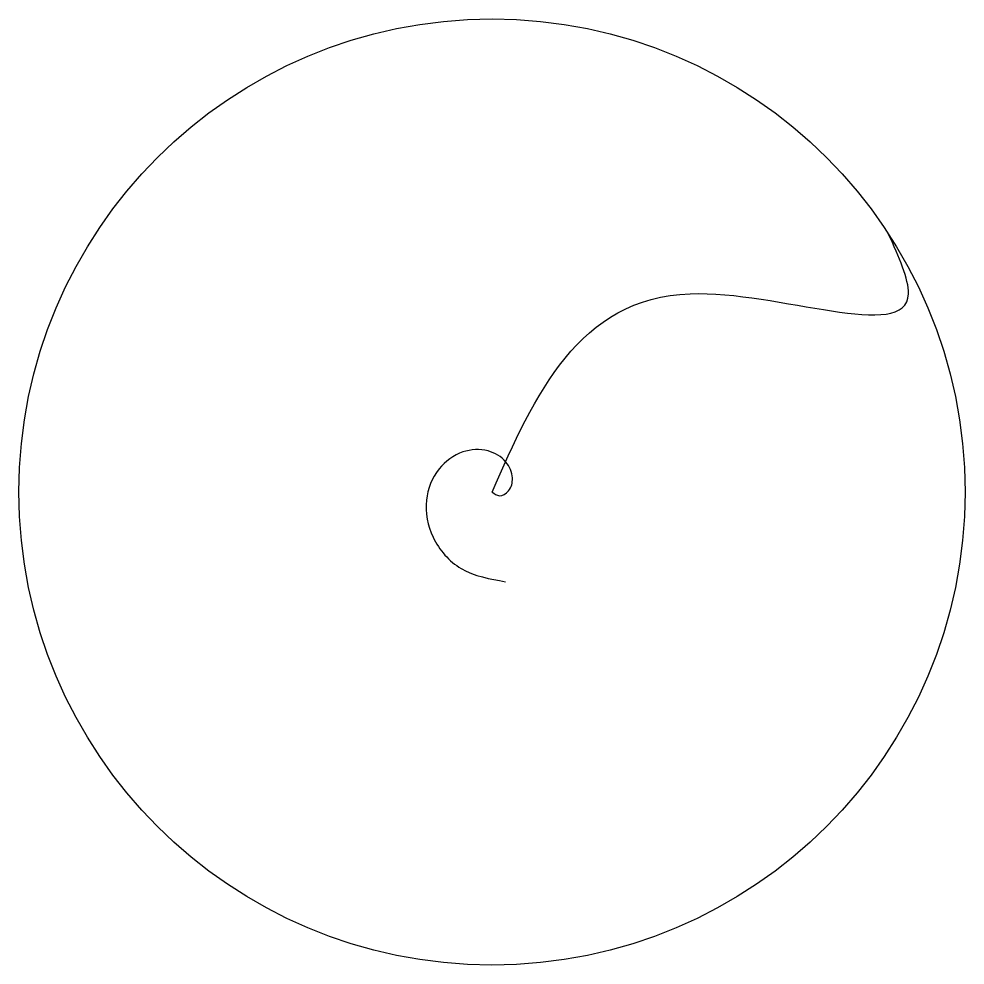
# Model space of a CAD drawing. Header units: millimetres. Extents: x -23.9 to 23.9, y -23.9 to 23.9.
import ezdxf

# ---------------------------------------------------------------- set-up
doc = ezdxf.new("R2010")
doc.units = ezdxf.units.MM
doc.layers.get('0').update_dxf_attribs({"lineweight": 25, "true_color": 0xffffff})

msp = doc.modelspace()

# ---------------------------------------------------------------- linework, layer by layer
msp.add_circle((0, 0), 23.854)
for points, knots in [([(0, 0), (2.168, 4.892), (6.023, 13.588), (22.799, 6.744), (20.511, 11.858), (20, 13)], [0, 0, 0, 0, 14.142136, 25.142136, 28.304413, 28.304413, 28.304413, 28.304413]), ([(0, 0), (0.121, -0.088), (0.393, -0.287), (0.944, 0.065), (1.111, 0.777), (0.738, 1.632), (-0.241, 2.205), (-1.582, 2.125), (-2.839, 1.198), (-3.483, -0.466), (-3.109, -2.419), (-1.606, -4.125), (-0.108, -4.386), (0.678, -4.522)], [0, 0, 0, 0, 0.416321, 0.935189, 1.614157, 2.479365, 3.543272, 4.812453, 6.290697, 7.980336, 9.882871, 11.999295, 14.330271, 14.330271, 14.330271, 14.330271])]:
    msp.add_open_spline(points, degree=3, knots=knots)

doc.saveas('drawing.dxf')
